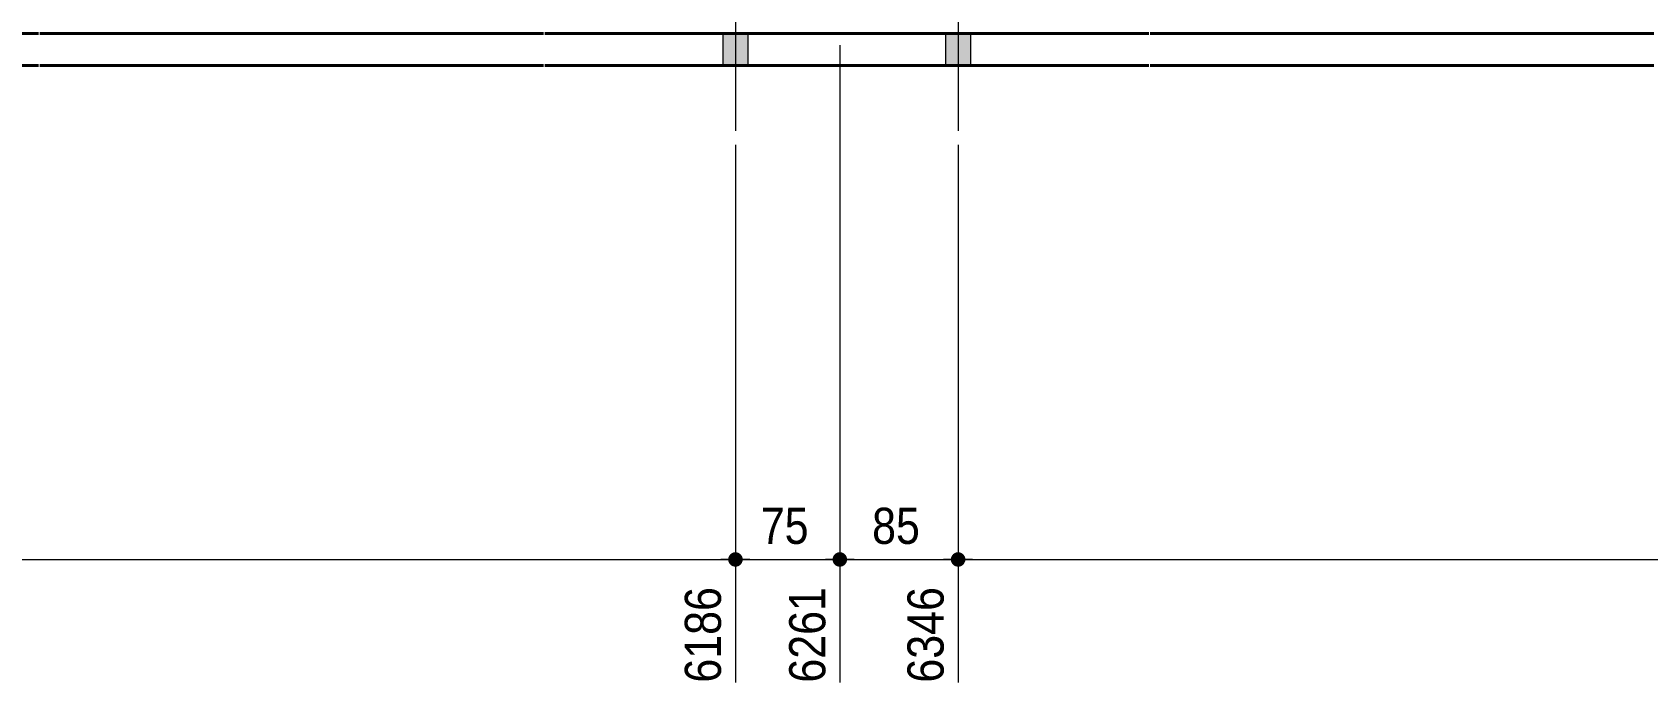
# Model space of a CAD drawing. Header units: millimetres. Extents: x 2 to 584, y 5 to 405.
# Drawn here: x 300.6 to 416.7, y 272.6 to 319.3 of the extents above; entities that cross this region are included whole.
import ezdxf

# ---------------------------------------------------------------- set-up
doc = ezdxf.new("R2010")
doc.units = ezdxf.units.MM
for name, color, linetype, lineweight in [('Boulon', 7, 'Continuous', 0), ('Cotation', 7, 'Continuous', 0), ('Piece', 2, 'Continuous', 0)]:
    doc.layers.add(name, color=color, linetype=linetype, lineweight=lineweight)
doc.styles.add('ARIAL', font='ARIAL.TTF')

# ---------------------------------------------------------------- blocks, each defined once
blk = doc.blocks.new('*A14')
at = {"layer": 'Boulon'}
for points in [[(352.08, 319.22), (352.08, 316.92), (350.28, 316.92), (350.28, 319.22)], [(352.08, 319.22), (352.08, 316.92), (350.28, 316.92), (350.28, 319.22)], [(368.08, 319.22), (368.08, 316.92), (366.28, 316.92), (366.28, 319.22)], [(368.08, 319.22), (368.08, 316.92), (366.28, 316.92), (366.28, 319.22)]]:
    blk.add_hatch(color=256, dxfattribs=at).paths.add_polyline_path(points, flags=17)
at = {"layer": 'Boulon', "linetype": 'Continuous', "lineweight": 0}
for p, q in [((351.18, 320.22), (351.18, 312.22)), ((351.18, 320.22), (351.18, 312.22)), ((367.18, 320.22), (367.18, 312.22)), ((367.18, 320.22), (367.18, 312.22)), ((350.28, 319.22), (350.28, 316.92)), ((350.28, 319.22), (350.28, 316.92)), ((352.08, 319.22), (352.08, 316.92)), ((352.08, 319.22), (352.08, 316.92)), ((366.28, 319.22), (366.28, 316.92)), ((366.28, 319.22), (366.28, 316.92)), ((368.08, 319.22), (368.08, 316.92)), ((368.08, 319.22), (368.08, 316.92))]:
    blk.add_line(p, q, dxfattribs=at)
blk = doc.blocks.new('*A19')
at = {"layer": 'Piece', "color": 2, "linetype": 'Continuous', "lineweight": 40}
for p, q in [((301.088245, 319.220679), (264.894314, 319.220679)), ((337.382176, 319.220679), (301.188245, 319.220679)), ((380.882176, 319.220679), (337.482176, 319.220679)), ((417.176107, 319.220679), (380.982176, 319.220679)), ((264.894314, 316.920679), (301.088245, 316.920679)), ((301.188245, 316.920679), (337.382176, 316.920679)), ((337.482176, 316.920679), (380.882176, 316.920679)), ((380.982176, 316.920679), (417.176107, 316.920679))]:
    blk.add_line(p, q, dxfattribs=at)
blk = doc.blocks.new('*A97')
at = {"layer": 'Cotation'}
blk.add_hatch(color=256, dxfattribs=at).paths.add_polyline_path([(351.16, 280.9), (351.13, 280.9), (351.11, 280.91), (351.08, 280.91), (351.06, 280.92), (351.03, 280.92), (351.01, 280.93), (350.98, 280.94), (350.96, 280.95), (350.94, 280.96), (350.91, 280.97), (350.89, 280.99), (350.87, 281), (350.85, 281.02), (350.83, 281.04), (350.81, 281.05), (350.8, 281.07), (350.78, 281.09), (350.76, 281.11), (350.75, 281.13), (350.74, 281.15), (350.72, 281.18), (350.71, 281.2), (350.7, 281.22), (350.69, 281.25), (350.68, 281.27), (350.68, 281.29), (350.67, 281.32), (350.67, 281.34), (350.66, 281.37), (350.66, 281.4), (350.66, 281.42), (350.66, 281.45), (350.66, 281.47), (350.67, 281.5), (350.67, 281.52), (350.68, 281.55), (350.68, 281.57), (350.69, 281.6), (350.7, 281.62), (350.71, 281.64), (350.72, 281.67), (350.74, 281.69), (350.75, 281.71), (350.76, 281.73), (350.78, 281.75), (350.8, 281.77), (350.81, 281.79), (350.83, 281.81), (350.85, 281.82), (350.87, 281.84), (350.89, 281.85), (350.91, 281.87), (350.94, 281.88), (350.96, 281.89), (350.98, 281.9), (351.01, 281.91), (351.03, 281.92), (351.06, 281.93), (351.08, 281.93), (351.11, 281.94), (351.13, 281.94), (351.16, 281.94), (351.18, 281.94), (351.21, 281.94), (351.23, 281.94), (351.26, 281.94), (351.28, 281.93), (351.31, 281.93), (351.33, 281.92), (351.36, 281.91), (351.38, 281.9), (351.4, 281.89), (351.43, 281.88), (351.45, 281.87), (351.47, 281.85), (351.49, 281.84), (351.51, 281.82), (351.53, 281.81), (351.55, 281.79), (351.57, 281.77), (351.58, 281.75), (351.6, 281.73), (351.61, 281.71), (351.63, 281.69), (351.64, 281.67), (351.65, 281.64), (351.66, 281.62), (351.67, 281.6), (351.68, 281.57), (351.69, 281.55), (351.69, 281.52), (351.7, 281.5), (351.7, 281.47), (351.7, 281.45), (351.7, 281.42), (351.7, 281.4), (351.7, 281.37), (351.7, 281.34), (351.69, 281.32), (351.69, 281.29), (351.68, 281.27), (351.67, 281.25), (351.66, 281.22), (351.65, 281.2), (351.64, 281.18), (351.63, 281.15), (351.61, 281.13), (351.6, 281.11), (351.58, 281.09), (351.57, 281.07), (351.55, 281.05), (351.53, 281.04), (351.51, 281.02), (351.49, 281), (351.47, 280.99), (351.45, 280.97), (351.43, 280.96), (351.4, 280.95), (351.38, 280.94), (351.36, 280.93), (351.33, 280.92), (351.31, 280.92), (351.28, 280.91), (351.26, 280.91), (351.23, 280.9), (351.21, 280.9), (351.18, 280.9)], flags=17)
at = {"layer": 'Cotation', "linetype": 'Continuous', "lineweight": 0}
for p, q in [((351.18, 311.22), (351.18, 272.57)), ((351.18, 282.46), (351.18, 280.38)), ((82.52, 281.42), (351.18, 281.42)), ((352.22, 281.42), (350.14, 281.42)), ((351.18, 281.42), (352.22, 281.42))]:
    blk.add_line(p, q, dxfattribs=at)
at = {"layer": 'Cotation'}
blk.add_point((351.18, 281.42), dxfattribs=at)
at = {"layer": 'Cotation', "style": 'ARIAL', "width": 0.85}
blk.add_text('6186', height=2.6, rotation=90.0002, dxfattribs=at).set_placement((350.14, 272.57))
blk = doc.blocks.new('*A98')
at = {"layer": 'Cotation'}
for points in [[(351.16, 280.9), (351.13, 280.9), (351.11, 280.91), (351.08, 280.91), (351.06, 280.92), (351.03, 280.92), (351.01, 280.93), (350.98, 280.94), (350.96, 280.95), (350.94, 280.96), (350.91, 280.97), (350.89, 280.99), (350.87, 281), (350.85, 281.02), (350.83, 281.04), (350.81, 281.05), (350.8, 281.07), (350.78, 281.09), (350.76, 281.11), (350.75, 281.13), (350.74, 281.15), (350.72, 281.18), (350.71, 281.2), (350.7, 281.22), (350.69, 281.25), (350.68, 281.27), (350.68, 281.29), (350.67, 281.32), (350.67, 281.34), (350.66, 281.37), (350.66, 281.4), (350.66, 281.42), (350.66, 281.45), (350.66, 281.47), (350.67, 281.5), (350.67, 281.52), (350.68, 281.55), (350.68, 281.57), (350.69, 281.6), (350.7, 281.62), (350.71, 281.64), (350.72, 281.67), (350.74, 281.69), (350.75, 281.71), (350.76, 281.73), (350.78, 281.75), (350.8, 281.77), (350.81, 281.79), (350.83, 281.81), (350.85, 281.82), (350.87, 281.84), (350.89, 281.85), (350.91, 281.87), (350.94, 281.88), (350.96, 281.89), (350.98, 281.9), (351.01, 281.91), (351.03, 281.92), (351.06, 281.93), (351.08, 281.93), (351.11, 281.94), (351.13, 281.94), (351.16, 281.94), (351.18, 281.94), (351.21, 281.94), (351.23, 281.94), (351.26, 281.94), (351.28, 281.93), (351.31, 281.93), (351.33, 281.92), (351.36, 281.91), (351.38, 281.9), (351.4, 281.89), (351.43, 281.88), (351.45, 281.87), (351.47, 281.85), (351.49, 281.84), (351.51, 281.82), (351.53, 281.81), (351.55, 281.79), (351.57, 281.77), (351.58, 281.75), (351.6, 281.73), (351.61, 281.71), (351.63, 281.69), (351.64, 281.67), (351.65, 281.64), (351.66, 281.62), (351.67, 281.6), (351.68, 281.57), (351.69, 281.55), (351.69, 281.52), (351.7, 281.5), (351.7, 281.47), (351.7, 281.45), (351.7, 281.42), (351.7, 281.4), (351.7, 281.37), (351.7, 281.34), (351.69, 281.32), (351.69, 281.29), (351.68, 281.27), (351.67, 281.25), (351.66, 281.22), (351.65, 281.2), (351.64, 281.18), (351.63, 281.15), (351.61, 281.13), (351.6, 281.11), (351.58, 281.09), (351.57, 281.07), (351.55, 281.05), (351.53, 281.04), (351.51, 281.02), (351.49, 281), (351.47, 280.99), (351.45, 280.97), (351.43, 280.96), (351.4, 280.95), (351.38, 280.94), (351.36, 280.93), (351.33, 280.92), (351.31, 280.92), (351.28, 280.91), (351.26, 280.91), (351.23, 280.9), (351.21, 280.9), (351.18, 280.9)], [(358.66, 280.9), (358.63, 280.9), (358.61, 280.91), (358.58, 280.91), (358.56, 280.92), (358.53, 280.92), (358.51, 280.93), (358.48, 280.94), (358.46, 280.95), (358.44, 280.96), (358.41, 280.97), (358.39, 280.99), (358.37, 281), (358.35, 281.02), (358.33, 281.04), (358.31, 281.05), (358.3, 281.07), (358.28, 281.09), (358.26, 281.11), (358.25, 281.13), (358.24, 281.15), (358.22, 281.18), (358.21, 281.2), (358.2, 281.22), (358.19, 281.25), (358.18, 281.27), (358.18, 281.29), (358.17, 281.32), (358.17, 281.34), (358.16, 281.37), (358.16, 281.4), (358.16, 281.42), (358.16, 281.45), (358.16, 281.47), (358.17, 281.5), (358.17, 281.52), (358.18, 281.55), (358.18, 281.57), (358.19, 281.6), (358.2, 281.62), (358.21, 281.64), (358.22, 281.67), (358.24, 281.69), (358.25, 281.71), (358.26, 281.73), (358.28, 281.75), (358.3, 281.77), (358.31, 281.79), (358.33, 281.81), (358.35, 281.82), (358.37, 281.84), (358.39, 281.85), (358.41, 281.87), (358.44, 281.88), (358.46, 281.89), (358.48, 281.9), (358.51, 281.91), (358.53, 281.92), (358.56, 281.93), (358.58, 281.93), (358.61, 281.94), (358.63, 281.94), (358.66, 281.94), (358.68, 281.94), (358.71, 281.94), (358.73, 281.94), (358.76, 281.94), (358.78, 281.93), (358.81, 281.93), (358.83, 281.92), (358.86, 281.91), (358.88, 281.9), (358.9, 281.89), (358.93, 281.88), (358.95, 281.87), (358.97, 281.85), (358.99, 281.84), (359.01, 281.82), (359.03, 281.81), (359.05, 281.79), (359.07, 281.77), (359.08, 281.75), (359.1, 281.73), (359.11, 281.71), (359.13, 281.69), (359.14, 281.67), (359.15, 281.64), (359.16, 281.62), (359.17, 281.6), (359.18, 281.57), (359.19, 281.55), (359.19, 281.52), (359.2, 281.5), (359.2, 281.47), (359.2, 281.45), (359.2, 281.42), (359.2, 281.4), (359.2, 281.37), (359.2, 281.34), (359.19, 281.32), (359.19, 281.29), (359.18, 281.27), (359.17, 281.25), (359.16, 281.22), (359.15, 281.2), (359.14, 281.18), (359.13, 281.15), (359.11, 281.13), (359.1, 281.11), (359.08, 281.09), (359.07, 281.07), (359.05, 281.05), (359.03, 281.04), (359.01, 281.02), (358.99, 281), (358.97, 280.99), (358.95, 280.97), (358.93, 280.96), (358.9, 280.95), (358.88, 280.94), (358.86, 280.93), (358.83, 280.92), (358.81, 280.92), (358.78, 280.91), (358.76, 280.91), (358.73, 280.9), (358.71, 280.9), (358.68, 280.9)]]:
    blk.add_hatch(color=256, dxfattribs=at).paths.add_polyline_path(points, flags=17)
at = {"layer": 'Cotation', "linetype": 'Continuous', "lineweight": 0}
for p, q in [((358.68, 318.38), (358.68, 272.57)), ((351.18, 311.22), (351.18, 272.57)), ((351.18, 282.46), (351.18, 280.38)), ((358.68, 282.46), (358.68, 280.38)), ((352.22, 281.42), (350.14, 281.42)), ((351.18, 281.42), (350.14, 281.42)), ((351.18, 281.42), (358.68, 281.42)), ((359.72, 281.42), (357.64, 281.42)), ((358.68, 281.42), (359.72, 281.42))]:
    blk.add_line(p, q, dxfattribs=at)
at = {"layer": 'Cotation'}
for p in [(351.18, 281.42), (358.68, 281.42)]:
    blk.add_point(p, dxfattribs=at)
at = {"layer": 'Cotation', "style": 'ARIAL', "width": 0.85}
blk.add_text('75', height=2.6, dxfattribs=at).set_placement((353, 282.54))
blk.add_text('6261', height=2.6, rotation=90.0002, dxfattribs=at).set_placement((357.64, 272.57))
blk = doc.blocks.new('*A99')
at = {"layer": 'Cotation'}
for points in [[(358.66, 280.9), (358.63, 280.9), (358.61, 280.91), (358.58, 280.91), (358.56, 280.92), (358.53, 280.92), (358.51, 280.93), (358.48, 280.94), (358.46, 280.95), (358.44, 280.96), (358.41, 280.97), (358.39, 280.99), (358.37, 281), (358.35, 281.02), (358.33, 281.04), (358.31, 281.05), (358.3, 281.07), (358.28, 281.09), (358.26, 281.11), (358.25, 281.13), (358.24, 281.15), (358.22, 281.18), (358.21, 281.2), (358.2, 281.22), (358.19, 281.25), (358.18, 281.27), (358.18, 281.29), (358.17, 281.32), (358.17, 281.34), (358.16, 281.37), (358.16, 281.4), (358.16, 281.42), (358.16, 281.45), (358.16, 281.47), (358.17, 281.5), (358.17, 281.52), (358.18, 281.55), (358.18, 281.57), (358.19, 281.6), (358.2, 281.62), (358.21, 281.64), (358.22, 281.67), (358.24, 281.69), (358.25, 281.71), (358.26, 281.73), (358.28, 281.75), (358.3, 281.77), (358.31, 281.79), (358.33, 281.81), (358.35, 281.82), (358.37, 281.84), (358.39, 281.85), (358.41, 281.87), (358.44, 281.88), (358.46, 281.89), (358.48, 281.9), (358.51, 281.91), (358.53, 281.92), (358.56, 281.93), (358.58, 281.93), (358.61, 281.94), (358.63, 281.94), (358.66, 281.94), (358.68, 281.94), (358.71, 281.94), (358.73, 281.94), (358.76, 281.94), (358.78, 281.93), (358.81, 281.93), (358.83, 281.92), (358.86, 281.91), (358.88, 281.9), (358.9, 281.89), (358.93, 281.88), (358.95, 281.87), (358.97, 281.85), (358.99, 281.84), (359.01, 281.82), (359.03, 281.81), (359.05, 281.79), (359.07, 281.77), (359.08, 281.75), (359.1, 281.73), (359.11, 281.71), (359.13, 281.69), (359.14, 281.67), (359.15, 281.64), (359.16, 281.62), (359.17, 281.6), (359.18, 281.57), (359.19, 281.55), (359.19, 281.52), (359.2, 281.5), (359.2, 281.47), (359.2, 281.45), (359.2, 281.42), (359.2, 281.4), (359.2, 281.37), (359.2, 281.34), (359.19, 281.32), (359.19, 281.29), (359.18, 281.27), (359.17, 281.25), (359.16, 281.22), (359.15, 281.2), (359.14, 281.18), (359.13, 281.15), (359.11, 281.13), (359.1, 281.11), (359.08, 281.09), (359.07, 281.07), (359.05, 281.05), (359.03, 281.04), (359.01, 281.02), (358.99, 281), (358.97, 280.99), (358.95, 280.97), (358.93, 280.96), (358.9, 280.95), (358.88, 280.94), (358.86, 280.93), (358.83, 280.92), (358.81, 280.92), (358.78, 280.91), (358.76, 280.91), (358.73, 280.9), (358.71, 280.9), (358.68, 280.9)], [(367.16, 280.9), (367.13, 280.9), (367.11, 280.91), (367.08, 280.91), (367.06, 280.92), (367.03, 280.92), (367.01, 280.93), (366.98, 280.94), (366.96, 280.95), (366.94, 280.96), (366.91, 280.97), (366.89, 280.99), (366.87, 281), (366.85, 281.02), (366.83, 281.04), (366.81, 281.05), (366.8, 281.07), (366.78, 281.09), (366.76, 281.11), (366.75, 281.13), (366.74, 281.15), (366.72, 281.18), (366.71, 281.2), (366.7, 281.22), (366.69, 281.25), (366.68, 281.27), (366.68, 281.29), (366.67, 281.32), (366.67, 281.34), (366.66, 281.37), (366.66, 281.4), (366.66, 281.42), (366.66, 281.45), (366.66, 281.47), (366.67, 281.5), (366.67, 281.52), (366.68, 281.55), (366.68, 281.57), (366.69, 281.6), (366.7, 281.62), (366.71, 281.64), (366.72, 281.67), (366.74, 281.69), (366.75, 281.71), (366.76, 281.73), (366.78, 281.75), (366.8, 281.77), (366.81, 281.79), (366.83, 281.81), (366.85, 281.82), (366.87, 281.84), (366.89, 281.85), (366.91, 281.87), (366.94, 281.88), (366.96, 281.89), (366.98, 281.9), (367.01, 281.91), (367.03, 281.92), (367.06, 281.93), (367.08, 281.93), (367.11, 281.94), (367.13, 281.94), (367.16, 281.94), (367.18, 281.94), (367.21, 281.94), (367.23, 281.94), (367.26, 281.94), (367.28, 281.93), (367.31, 281.93), (367.33, 281.92), (367.36, 281.91), (367.38, 281.9), (367.4, 281.89), (367.43, 281.88), (367.45, 281.87), (367.47, 281.85), (367.49, 281.84), (367.51, 281.82), (367.53, 281.81), (367.55, 281.79), (367.57, 281.77), (367.58, 281.75), (367.6, 281.73), (367.61, 281.71), (367.63, 281.69), (367.64, 281.67), (367.65, 281.64), (367.66, 281.62), (367.67, 281.6), (367.68, 281.57), (367.69, 281.55), (367.69, 281.52), (367.7, 281.5), (367.7, 281.47), (367.7, 281.45), (367.7, 281.42), (367.7, 281.4), (367.7, 281.37), (367.7, 281.34), (367.69, 281.32), (367.69, 281.29), (367.68, 281.27), (367.67, 281.25), (367.66, 281.22), (367.65, 281.2), (367.64, 281.18), (367.63, 281.15), (367.61, 281.13), (367.6, 281.11), (367.58, 281.09), (367.57, 281.07), (367.55, 281.05), (367.53, 281.04), (367.51, 281.02), (367.49, 281), (367.47, 280.99), (367.45, 280.97), (367.43, 280.96), (367.4, 280.95), (367.38, 280.94), (367.36, 280.93), (367.33, 280.92), (367.31, 280.92), (367.28, 280.91), (367.26, 280.91), (367.23, 280.9), (367.21, 280.9), (367.18, 280.9)]]:
    blk.add_hatch(color=256, dxfattribs=at).paths.add_polyline_path(points, flags=17)
at = {"layer": 'Cotation', "linetype": 'Continuous', "lineweight": 0}
for p, q in [((358.68, 318.38), (358.68, 272.57)), ((367.18, 311.22), (367.18, 272.57)), ((358.68, 282.46), (358.68, 280.38)), ((367.18, 282.46), (367.18, 280.38)), ((359.72, 281.42), (357.64, 281.42)), ((358.68, 281.42), (357.64, 281.42)), ((358.68, 281.42), (367.18, 281.42)), ((368.22, 281.42), (366.14, 281.42)), ((367.18, 281.42), (368.22, 281.42))]:
    blk.add_line(p, q, dxfattribs=at)
at = {"layer": 'Cotation'}
for p in [(358.68, 281.42), (367.18, 281.42)]:
    blk.add_point(p, dxfattribs=at)
at = {"layer": 'Cotation', "style": 'ARIAL', "width": 0.85}
blk.add_text('85', height=2.6, dxfattribs=at).set_placement((361, 282.54))
blk.add_text('6346', height=2.6, rotation=90.0002, dxfattribs=at).set_placement((366.14, 272.57))
blk = doc.blocks.new('*A100')
at = {"layer": 'Cotation'}
blk.add_hatch(color=256, dxfattribs=at).paths.add_polyline_path([(367.16, 280.9), (367.13, 280.9), (367.11, 280.91), (367.08, 280.91), (367.06, 280.92), (367.03, 280.92), (367.01, 280.93), (366.98, 280.94), (366.96, 280.95), (366.94, 280.96), (366.91, 280.97), (366.89, 280.99), (366.87, 281), (366.85, 281.02), (366.83, 281.04), (366.81, 281.05), (366.8, 281.07), (366.78, 281.09), (366.76, 281.11), (366.75, 281.13), (366.74, 281.15), (366.72, 281.18), (366.71, 281.2), (366.7, 281.22), (366.69, 281.25), (366.68, 281.27), (366.68, 281.29), (366.67, 281.32), (366.67, 281.34), (366.66, 281.37), (366.66, 281.4), (366.66, 281.42), (366.66, 281.45), (366.66, 281.47), (366.67, 281.5), (366.67, 281.52), (366.68, 281.55), (366.68, 281.57), (366.69, 281.6), (366.7, 281.62), (366.71, 281.64), (366.72, 281.67), (366.74, 281.69), (366.75, 281.71), (366.76, 281.73), (366.78, 281.75), (366.8, 281.77), (366.81, 281.79), (366.83, 281.81), (366.85, 281.82), (366.87, 281.84), (366.89, 281.85), (366.91, 281.87), (366.94, 281.88), (366.96, 281.89), (366.98, 281.9), (367.01, 281.91), (367.03, 281.92), (367.06, 281.93), (367.08, 281.93), (367.11, 281.94), (367.13, 281.94), (367.16, 281.94), (367.18, 281.94), (367.21, 281.94), (367.23, 281.94), (367.26, 281.94), (367.28, 281.93), (367.31, 281.93), (367.33, 281.92), (367.36, 281.91), (367.38, 281.9), (367.4, 281.89), (367.43, 281.88), (367.45, 281.87), (367.47, 281.85), (367.49, 281.84), (367.51, 281.82), (367.53, 281.81), (367.55, 281.79), (367.57, 281.77), (367.58, 281.75), (367.6, 281.73), (367.61, 281.71), (367.63, 281.69), (367.64, 281.67), (367.65, 281.64), (367.66, 281.62), (367.67, 281.6), (367.68, 281.57), (367.69, 281.55), (367.69, 281.52), (367.7, 281.5), (367.7, 281.47), (367.7, 281.45), (367.7, 281.42), (367.7, 281.4), (367.7, 281.37), (367.7, 281.34), (367.69, 281.32), (367.69, 281.29), (367.68, 281.27), (367.67, 281.25), (367.66, 281.22), (367.65, 281.2), (367.64, 281.18), (367.63, 281.15), (367.61, 281.13), (367.6, 281.11), (367.58, 281.09), (367.57, 281.07), (367.55, 281.05), (367.53, 281.04), (367.51, 281.02), (367.49, 281), (367.47, 280.99), (367.45, 280.97), (367.43, 280.96), (367.4, 280.95), (367.38, 280.94), (367.36, 280.93), (367.33, 280.92), (367.31, 280.92), (367.28, 280.91), (367.26, 280.91), (367.23, 280.9), (367.21, 280.9), (367.18, 280.9)], flags=17)
at = {"layer": 'Cotation', "linetype": 'Continuous', "lineweight": 0}
for p, q in [((367.18, 311.22), (367.18, 272.57)), ((367.18, 282.46), (367.18, 280.38)), ((368.22, 281.42), (366.14, 281.42)), ((367.18, 281.42), (366.14, 281.42)), ((367.18, 281.42), (486.07, 281.42))]:
    blk.add_line(p, q, dxfattribs=at)
at = {"layer": 'Cotation'}
blk.add_point((367.18, 281.42), dxfattribs=at)

msp = doc.modelspace()

# ---------------------------------------------------------------- block references
at = {"lineweight": 0}
for name in ['*A19', '*A100', '*A14', '*A98', '*A99', '*A97']:
    msp.add_blockref(name, (0, 0), dxfattribs=at)

doc.saveas('drawing.dxf')
